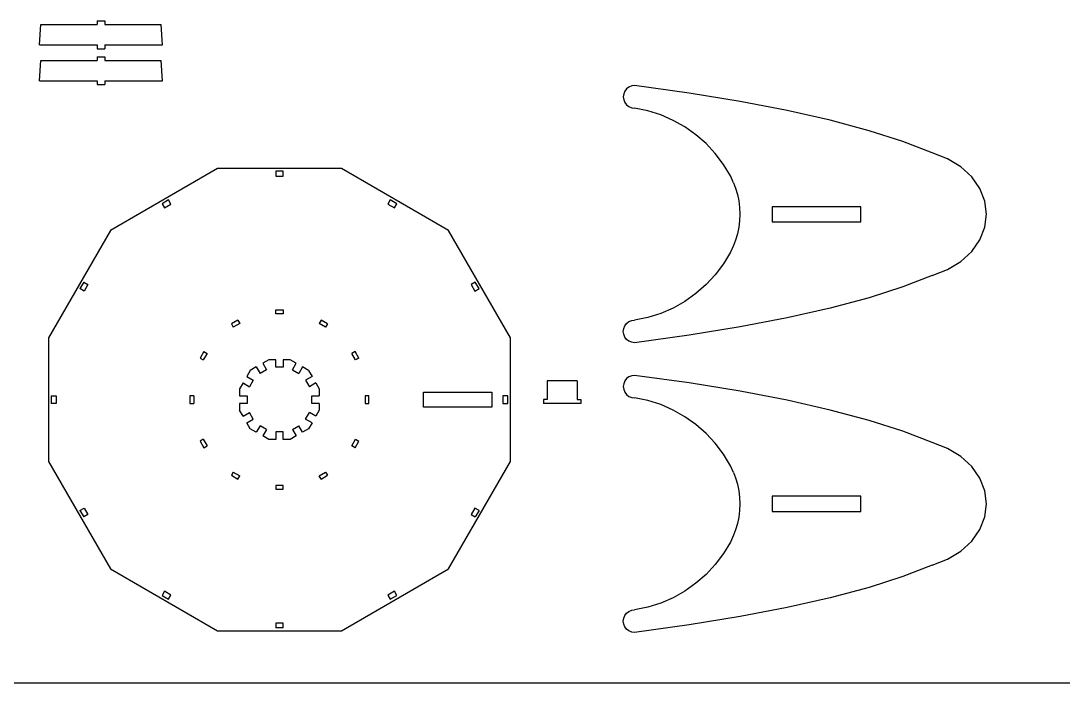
# Model space of a CAD drawing. Extents: x -1762 to 1685, y -691 to 759.
# Drawn here: x -1091 to 19, y -691 to 14 of the extents above; entities that cross this region are included whole.
import ezdxf

# ---------------------------------------------------------------- set-up
doc = ezdxf.new("R2010")
doc.units = 0
doc.header["$MEASUREMENT"] = 0
doc.layers.get('0').update_dxf_attribs({"linetype": 'CONTINUOUS'})

msp = doc.modelspace()

# ---------------------------------------------------------------- linework, layer by layer
for p, q in [((-1009.3, 14), (-1001.3, 14)), ((-1009.3, 14), (-1009.3, 10)), ((-1001.3, 14), (-1001.3, 10)), ((-1070.9, -11.6), (-1069.4, 10)), ((-1069.4, 10), (-1009.3, 10)), ((-1001.3, 10), (-941.2, 10)), ((-939.7, -11.6), (-941.2, 10)), ((-1070.9, -11.6), (-1009.3, -11.6)), ((-1009.3, -11.6), (-1009.3, -15.6)), ((-1009.3, -15.6), (-1001.3, -15.6)), ((-1001.3, -11.6), (-1001.3, -15.6)), ((-1001.3, -11.6), (-939.7, -11.6)), ((-1071, -49.8), (-1069.5, -28.2)), ((-1069.5, -28.2), (-1009.4, -28.2)), ((-1009.4, -24.2), (-1001.4, -24.2)), ((-1009.4, -24.2), (-1009.4, -28.2)), ((-1001.4, -24.2), (-1001.4, -28.2)), ((-1001.4, -28.2), (-941.3, -28.2)), ((-939.8, -49.8), (-941.3, -28.2)), ((-1071, -49.8), (-1009.4, -49.8)), ((-1009.4, -49.8), (-1009.4, -53.8)), ((-1009.4, -53.8), (-1001.4, -53.8)), ((-1001.4, -49.8), (-1001.4, -53.8)), ((-1001.4, -49.8), (-939.8, -49.8)), ((-440.1, -55.3), (-443, -56.5)), ((-437, -54.9), (-440.1, -55.3)), ((-379, -63), (-437, -54.9)), ((-448.6, -63.8), (-449, -66.9)), ((-447.4, -60.9), (-448.6, -63.8)), ((-445.5, -58.4), (-447.4, -60.9)), ((-443, -56.5), (-445.5, -58.4)), ((-324.7, -71.8), (-379, -63)), ((-449, -66.9), (-448.6, -70)), ((-448.6, -70), (-447.4, -72.9)), ((-447.4, -72.9), (-445.5, -75.4)), ((-445.5, -75.4), (-443, -77.3)), ((-443, -77.3), (-440.1, -78.5)), ((-274.4, -81.5), (-324.7, -71.8)), ((-440.1, -78.5), (-437, -78.9)), ((-422.9, -81.8), (-437, -78.9)), ((-409.2, -86.1), (-422.9, -81.8)), ((-396, -91.9), (-409.2, -86.1)), ((-228.6, -91.8), (-274.4, -81.5)), ((-383.4, -98.9), (-396, -91.9)), ((-371.7, -107.2), (-383.4, -98.9)), ((-187.3, -102.9), (-228.6, -91.8)), ((-360.9, -116.7), (-371.7, -107.2)), ((-151.1, -114.5), (-187.3, -102.9)), ((-351.1, -127.3), (-360.9, -116.7)), ((-120, -126.6), (-151.1, -114.5)), ((-342.4, -138.8), (-351.1, -127.3)), ((-103.8, -132.8), (-120, -126.6)), ((-89.6, -141.4), (-103.8, -132.8)), ((-881.2, -143.1), (-995.4, -209.1)), ((-749.3, -143.1), (-881.2, -143.1)), ((-635.1, -209.1), (-749.3, -143.1)), ((-335, -151.1), (-342.4, -138.8)), ((-77.9, -152.1), (-89.6, -141.4)), ((-819.3, -146.1), (-819.3, -151.3)), ((-811.3, -146.1), (-819.3, -146.1)), ((-819.3, -151.3), (-811.3, -151.3)), ((-811.3, -151.3), (-811.3, -146.1)), ((-331.6, -158.5), (-335, -151.1)), ((-69.2, -164.4), (-77.9, -152.1)), ((-331.6, -158.5), (-329.5, -164.1)), ((-329.5, -164.1), (-327.5, -170.8)), ((-63.8, -177.8), (-69.2, -164.4)), ((-933.4, -176.7), (-940.3, -180.7)), ((-930.8, -181.1), (-933.4, -176.7)), ((-697.2, -176.7), (-699.8, -181.1)), ((-690.2, -180.7), (-697.2, -176.7)), ((-327.5, -170.8), (-326.1, -177.7)), ((-940.3, -180.7), (-937.7, -185.1)), ((-937.7, -185.1), (-930.8, -181.1)), ((-699.8, -181.1), (-692.8, -185.1)), ((-692.8, -185.1), (-690.2, -180.7)), ((-326.1, -177.7), (-325.2, -184.7)), ((-325.2, -184.7), (-324.9, -191.8)), ((-196.1, -183.8), (-290.6, -183.8)), ((-290.6, -183.8), (-290.6, -199.8)), ((-196.1, -199.8), (-196.1, -183.8)), ((-62, -191.8), (-63.8, -177.8)), ((-325.2, -198.8), (-326.1, -205.8)), ((-324.9, -191.8), (-325.2, -198.8)), ((-290.6, -199.8), (-196.1, -199.8)), ((-63.8, -205.8), (-62, -191.8)), ((-995.4, -209.1), (-1061.4, -323.3)), ((-569.2, -323.3), (-635.1, -209.1)), ((-326.1, -205.8), (-327.5, -212.7)), ((-69.2, -219.2), (-63.8, -205.8)), ((-329.5, -219.5), (-331.6, -225)), ((-327.5, -212.7), (-329.5, -219.5)), ((-77.9, -231.5), (-69.2, -219.2)), ((-335, -232.4), (-342.4, -244.8)), ((-331.6, -225), (-335, -232.4)), ((-89.6, -242.2), (-77.9, -231.5)), ((-103.8, -250.8), (-89.6, -242.2)), ((-342.4, -244.8), (-351.1, -256.3)), ((-120, -257), (-103.8, -250.8)), ((-1023.8, -264.2), (-1027.8, -271.1)), ((-1023.8, -264.2), (-1019.3, -266.8)), ((-606.7, -264.2), (-611.2, -266.8)), ((-602.7, -271.1), (-606.7, -264.2)), ((-351.1, -256.3), (-360.9, -266.8)), ((-120, -257), (-151.1, -269.1)), ((-1023.3, -273.7), (-1027.8, -271.1)), ((-1019.3, -266.8), (-1023.3, -273.7)), ((-611.2, -266.8), (-607.2, -273.7)), ((-607.2, -273.7), (-602.7, -271.1)), ((-371.7, -276.3), (-383.4, -284.6)), ((-360.9, -266.8), (-371.7, -276.3)), ((-151.1, -269.1), (-187.3, -280.7)), ((-383.4, -284.6), (-396, -291.7)), ((-187.3, -280.7), (-228.6, -291.7)), ((-819.3, -297.8), (-819.3, -293.8)), ((-819.3, -293.8), (-811.3, -293.8)), ((-811.3, -297.8), (-819.3, -297.8)), ((-811.3, -293.8), (-811.3, -297.8)), ((-409.2, -297.4), (-422.9, -301.8)), ((-396, -291.7), (-409.2, -297.4)), ((-228.6, -291.7), (-274.4, -302.1)), ((-859.5, -304.6), (-866.4, -308.6)), ((-866.4, -308.6), (-864.4, -312.1)), ((-857.5, -308.1), (-864.4, -312.1)), ((-859.5, -304.6), (-857.5, -308.1)), ((-771, -304.6), (-773, -308.1)), ((-766.1, -312.1), (-773, -308.1)), ((-764.1, -308.6), (-771, -304.6)), ((-764.1, -308.6), (-766.1, -312.1)), ((-448.6, -313.5), (-447.4, -310.6)), ((-447.4, -310.6), (-445.5, -308.1)), ((-445.5, -308.1), (-443, -306.2)), ((-443, -306.2), (-440.1, -305)), ((-440.1, -305), (-437, -304.6)), ((-422.9, -301.8), (-437, -304.6)), ((-274.4, -302.1), (-324.7, -311.7)), ((-449, -316.6), (-448.6, -313.5)), ((-448.6, -319.7), (-449, -316.6)), ((-447.4, -322.6), (-448.6, -319.7)), ((-379, -320.6), (-437, -328.6)), ((-324.7, -311.7), (-379, -320.6)), ((-1061.4, -323.3), (-1061.4, -455.2)), ((-569.2, -455.2), (-569.2, -323.3)), ((-445.5, -325.1), (-447.4, -322.6)), ((-443, -327), (-445.5, -325.1)), ((-440.1, -328.2), (-443, -327)), ((-437, -328.6), (-440.1, -328.2)), ((-895.9, -338.1), (-899.9, -345)), ((-892.4, -340.1), (-896.4, -347)), ((-895.9, -338.1), (-892.4, -340.1)), ((-734.7, -338.1), (-738.1, -340.1)), ((-734.1, -347), (-738.1, -340.1)), ((-730.7, -345), (-734.7, -338.1)), ((-899.9, -345), (-896.4, -347)), ((-839.9, -354.5), (-846.3, -358.2)), ((-839.9, -354.5), (-835.9, -361.4)), ((-826.6, -346.8), (-833, -350.5)), ((-833, -350.5), (-829, -357.4)), ((-819.3, -346.8), (-826.6, -346.8)), ((-819.3, -354.8), (-819.3, -346.8)), ((-811.3, -354.8), (-819.3, -354.8)), ((-811.3, -346.8), (-811.3, -354.8)), ((-803.9, -346.8), (-811.3, -346.8)), ((-797.5, -350.5), (-803.9, -346.8)), ((-801.5, -357.4), (-797.5, -350.5)), ((-790.6, -354.5), (-794.6, -361.4)), ((-784.2, -358.2), (-790.6, -354.5)), ((-730.7, -345), (-734.1, -347)), ((-846.3, -358.2), (-850, -364.5)), ((-850, -364.5), (-843.1, -368.5)), ((-829, -357.4), (-835.9, -361.4)), ((-801.5, -357.4), (-794.6, -361.4)), ((-780.5, -364.5), (-787.4, -368.5)), ((-784.2, -358.2), (-780.5, -364.5)), ((-443, -365), (-445.5, -366.9)), ((-440.1, -363.8), (-443, -365)), ((-437, -363.4), (-440.1, -363.8)), ((-379, -371.4), (-437, -363.4)), ((-854, -371.5), (-857.7, -377.9)), ((-854, -371.5), (-847.1, -375.5)), ((-843.1, -368.5), (-847.1, -375.5)), ((-787.4, -368.5), (-783.4, -375.5)), ((-776.5, -371.5), (-783.4, -375.5)), ((-776.5, -371.5), (-772.9, -377.9)), ((-498.1, -369.2), (-530.1, -369.2)), ((-530.1, -369.2), (-530.1, -389.2)), ((-498.1, -369.2), (-498.1, -389.2)), ((-448.6, -372.3), (-449, -375.4)), ((-449, -375.4), (-448.6, -378.5)), ((-447.4, -369.4), (-448.6, -372.3)), ((-445.5, -366.9), (-447.4, -369.4)), ((-324.7, -380.3), (-379, -371.4)), ((-1058.4, -385.2), (-1058.4, -393.2)), ((-1058.4, -385.2), (-1053.2, -385.2)), ((-1053.2, -385.2), (-1053.2, -393.2)), ((-910.6, -385.2), (-910.6, -393.2)), ((-906.6, -385.2), (-910.6, -385.2)), ((-906.6, -385.2), (-906.6, -393.2)), ((-857.7, -377.9), (-857.7, -385.2)), ((-857.7, -385.2), (-849.7, -385.2)), ((-849.7, -385.2), (-849.7, -393.2)), ((-780.9, -385.2), (-772.9, -385.2)), ((-780.9, -393.2), (-780.9, -385.2)), ((-772.9, -377.9), (-772.9, -385.2)), ((-723.9, -385.2), (-723.9, -393.2)), ((-719.9, -385.2), (-723.9, -385.2)), ((-719.9, -393.2), (-719.9, -385.2)), ((-662, -397.2), (-662, -381.2)), ((-662, -381.2), (-589.2, -381.2)), ((-589.2, -381.2), (-589.2, -397.2)), ((-577.3, -385.2), (-577.3, -393.2)), ((-572.1, -385.2), (-577.3, -385.2)), ((-572.1, -393.2), (-572.1, -385.2)), ((-448.6, -378.5), (-447.4, -381.4)), ((-447.4, -381.4), (-445.5, -383.8)), ((-445.5, -383.8), (-443, -385.8)), ((-443, -385.8), (-440.1, -387)), ((-440.1, -387), (-437, -387.4)), ((-422.9, -390.2), (-437, -387.4)), ((-274.4, -389.9), (-324.7, -380.3)), ((-1053.2, -393.2), (-1058.4, -393.2)), ((-910.6, -393.2), (-906.6, -393.2)), ((-857.7, -393.2), (-857.7, -400.6)), ((-849.7, -393.2), (-857.7, -393.2)), ((-772.9, -393.2), (-780.9, -393.2)), ((-772.9, -393.2), (-772.9, -400.6)), ((-723.9, -393.2), (-719.9, -393.2)), ((-589.2, -397.2), (-662, -397.2)), ((-577.3, -393.2), (-572.1, -393.2)), ((-534.1, -389.2), (-534.1, -393.2)), ((-530.1, -389.2), (-534.1, -389.2)), ((-494.1, -393.2), (-534.1, -393.2)), ((-498.1, -389.2), (-494.1, -389.2)), ((-494.1, -389.2), (-494.1, -393.2)), ((-409.2, -394.6), (-422.9, -390.2)), ((-396, -400.3), (-409.2, -394.6)), ((-228.6, -400.3), (-274.4, -389.9)), ((-854, -407), (-857.7, -400.6)), ((-854, -407), (-847.1, -403)), ((-850, -413.9), (-843.1, -409.9)), ((-843.1, -409.9), (-847.1, -403)), ((-787.4, -409.9), (-783.4, -403)), ((-780.5, -413.9), (-787.4, -409.9)), ((-776.5, -407), (-783.4, -403)), ((-772.9, -400.6), (-776.5, -407)), ((-383.4, -407.4), (-396, -400.3)), ((-371.7, -415.7), (-383.4, -407.4)), ((-187.3, -411.3), (-228.6, -400.3)), ((-846.3, -420.3), (-850, -413.9)), ((-839.9, -423.9), (-846.3, -420.3)), ((-835.9, -417), (-839.9, -423.9)), ((-829, -421), (-835.9, -417)), ((-829, -421), (-833, -427.9)), ((-801.5, -421), (-794.6, -417)), ((-801.5, -421), (-797.5, -427.9)), ((-790.6, -423.9), (-794.6, -417)), ((-784.2, -420.3), (-790.6, -423.9)), ((-780.5, -413.9), (-784.2, -420.3)), ((-360.9, -425.2), (-371.7, -415.7)), ((-151.1, -422.9), (-187.3, -411.3)), ((-896.4, -431.4), (-899.9, -433.4)), ((-896.4, -431.4), (-892.4, -438.4)), ((-826.6, -431.6), (-833, -427.9)), ((-819.3, -431.6), (-826.6, -431.6)), ((-811.3, -423.6), (-819.3, -423.6)), ((-819.3, -423.6), (-819.3, -431.6)), ((-811.3, -431.6), (-811.3, -423.6)), ((-803.9, -431.6), (-811.3, -431.6)), ((-797.5, -427.9), (-803.9, -431.6)), ((-738.1, -438.4), (-734.1, -431.4)), ((-734.1, -431.4), (-730.7, -433.4)), ((-351.1, -435.7), (-360.9, -425.2)), ((-120, -435), (-151.1, -422.9)), ((-899.9, -433.4), (-895.9, -440.4)), ((-895.9, -440.4), (-892.4, -438.4)), ((-734.7, -440.4), (-738.1, -438.4)), ((-734.7, -440.4), (-730.7, -433.4)), ((-342.4, -447.2), (-351.1, -435.7)), ((-103.8, -441.2), (-120, -435)), ((-89.6, -449.8), (-103.8, -441.2)), ((-1061.4, -455.2), (-995.4, -569.4)), ((-635.1, -569.4), (-569.2, -455.2)), ((-335, -459.6), (-342.4, -447.2)), ((-77.9, -460.5), (-89.6, -449.8)), ((-331.6, -467), (-335, -459.6)), ((-69.2, -472.8), (-77.9, -460.5)), ((-864.4, -466.3), (-866.4, -469.8)), ((-866.4, -469.8), (-859.5, -473.8)), ((-864.4, -466.3), (-857.5, -470.3)), ((-859.5, -473.8), (-857.5, -470.3)), ((-773, -470.3), (-766.1, -466.3)), ((-771, -473.8), (-773, -470.3)), ((-771, -473.8), (-764.1, -469.8)), ((-766.1, -466.3), (-764.1, -469.8)), ((-331.6, -467), (-329.5, -472.5)), ((-329.5, -472.5), (-327.5, -479.3)), ((-63.8, -486.2), (-69.2, -472.8)), ((-819.3, -480.6), (-819.3, -484.6)), ((-811.3, -480.6), (-819.3, -480.6)), ((-819.3, -484.6), (-811.3, -484.6)), ((-811.3, -484.6), (-811.3, -480.6)), ((-327.5, -479.3), (-326.1, -486.2)), ((-326.1, -486.2), (-325.2, -493.2)), ((-62, -500.2), (-63.8, -486.2)), ((-325.2, -493.2), (-324.9, -500.2)), ((-290.6, -492.2), (-290.6, -508.2)), ((-196.1, -492.2), (-290.6, -492.2)), ((-196.1, -508.2), (-196.1, -492.2)), ((-1027.8, -507.3), (-1023.3, -504.7)), ((-1027.8, -507.3), (-1023.8, -514.2)), ((-1023.3, -504.7), (-1019.3, -511.7)), ((-607.2, -504.7), (-611.2, -511.7)), ((-602.7, -507.3), (-607.2, -504.7)), ((-602.7, -507.3), (-606.7, -514.2)), ((-325.2, -507.3), (-326.1, -514.3)), ((-324.9, -500.2), (-325.2, -507.3)), ((-290.6, -508.2), (-196.1, -508.2)), ((-63.8, -514.2), (-62, -500.2)), ((-1019.3, -511.7), (-1023.8, -514.2)), ((-611.2, -511.7), (-606.7, -514.2)), ((-327.5, -521.2), (-329.5, -527.9)), ((-326.1, -514.3), (-327.5, -521.2)), ((-69.2, -527.6), (-63.8, -514.2)), ((-329.5, -527.9), (-331.6, -533.5)), ((-77.9, -539.9), (-69.2, -527.6)), ((-335, -540.9), (-342.4, -553.2)), ((-331.6, -533.5), (-335, -540.9)), ((-89.6, -550.6), (-77.9, -539.9)), ((-342.4, -553.2), (-351.1, -564.7)), ((-103.8, -559.2), (-89.6, -550.6)), ((-351.1, -564.7), (-360.9, -575.3)), ((-120, -565.4), (-151.1, -577.5)), ((-120, -565.4), (-103.8, -559.2)), ((-995.4, -569.4), (-881.2, -635.3)), ((-749.3, -635.3), (-635.1, -569.4)), ((-360.9, -575.3), (-371.7, -584.8)), ((-371.7, -584.8), (-383.4, -593.1)), ((-151.1, -577.5), (-187.3, -589.1)), ((-937.7, -593.3), (-940.3, -597.8)), ((-940.3, -597.8), (-933.4, -601.8)), ((-930.8, -597.3), (-937.7, -593.3)), ((-933.4, -601.8), (-930.8, -597.3)), ((-692.8, -593.3), (-699.8, -597.3)), ((-699.8, -597.3), (-697.2, -601.8)), ((-697.2, -601.8), (-690.2, -597.8)), ((-690.2, -597.8), (-692.8, -593.3)), ((-383.4, -593.1), (-396, -600.1)), ((-187.3, -589.1), (-228.6, -600.2)), ((-422.9, -610.2), (-437, -613.1)), ((-409.2, -605.9), (-422.9, -610.2)), ((-396, -600.1), (-409.2, -605.9)), ((-274.4, -610.5), (-324.7, -620.2)), ((-228.6, -600.2), (-274.4, -610.5)), ((-448.6, -622), (-447.4, -619.1)), ((-447.4, -619.1), (-445.5, -616.6)), ((-445.5, -616.6), (-443, -614.7)), ((-443, -614.7), (-440.1, -613.5)), ((-440.1, -613.5), (-437, -613.1)), ((-324.7, -620.2), (-379, -629)), ((-819.3, -627.2), (-819.3, -632.3)), ((-811.3, -627.2), (-819.3, -627.2)), ((-811.3, -632.3), (-819.3, -632.3)), ((-811.3, -632.3), (-811.3, -627.2)), ((-449, -625.1), (-448.6, -622)), ((-448.6, -628.2), (-449, -625.1)), ((-447.4, -631.1), (-448.6, -628.2)), ((-445.5, -633.6), (-447.4, -631.1)), ((-379, -629), (-437, -637.1)), ((-881.2, -635.3), (-749.3, -635.3)), ((-443, -635.5), (-445.5, -633.6)), ((-440.1, -636.7), (-443, -635.5)), ((-437, -637.1), (-440.1, -636.7)), ((1685, -691.1), (-1761.7, -691.1))]:
    msp.add_line(p, q)

doc.saveas('drawing.dxf')
